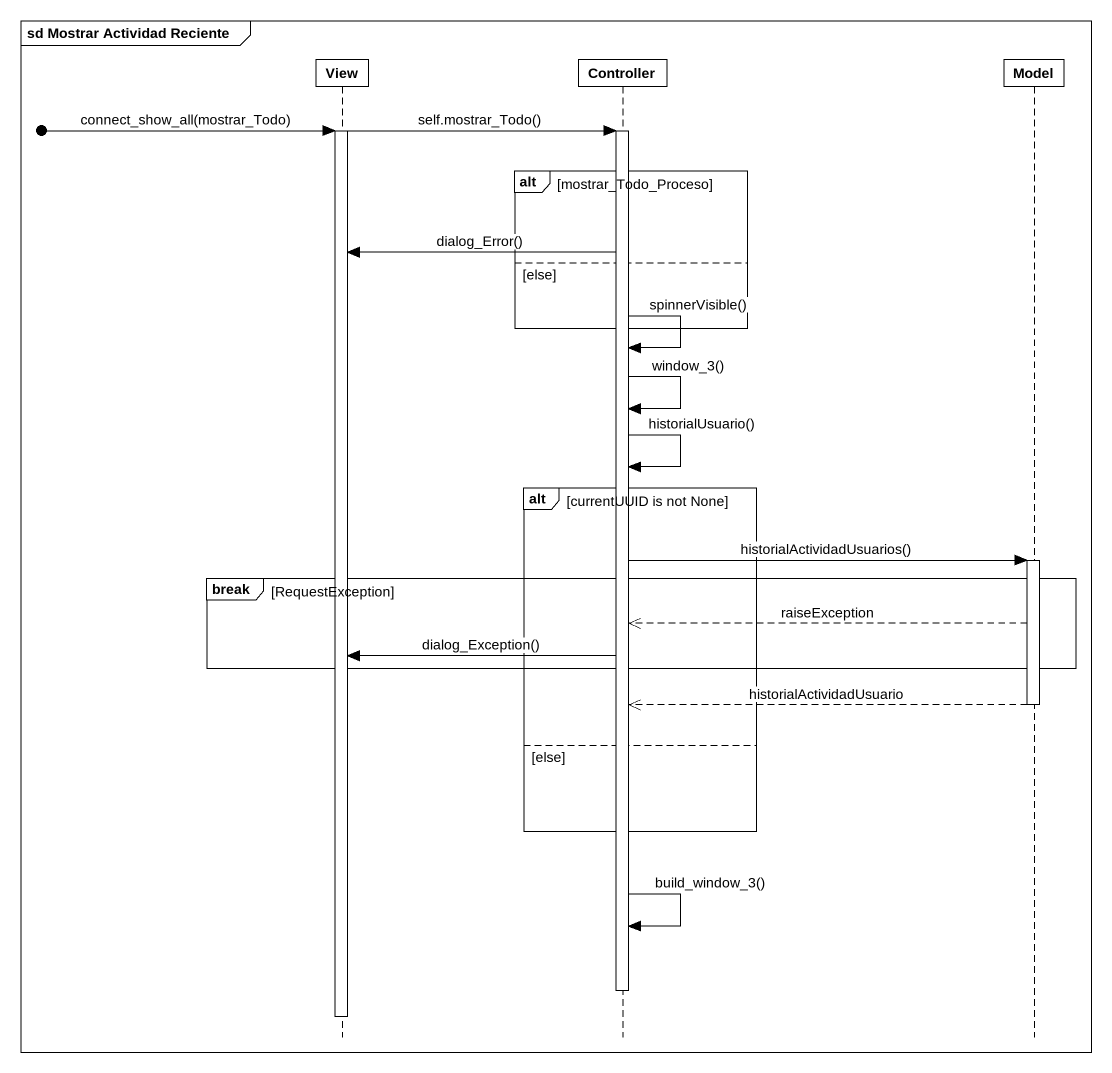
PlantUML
@startuml
mainframe sd Mostrar Actividad Reciente
hide footbox
participant View
participant Controller
participant Model

View -> Controller : self.mostrar_Todo()
[o-> View : connect_show_all(mostrar_Todo)
activate View
activate Controller
alt mostrar_Todo_Proceso
  Controller -> View : dialog_Error()
else else
end
Controller -> Controller : spinnerVisible()
Controller -> Controller : window_3()
Controller -> Controller : historialUsuario()
alt currentUUID is not None
  Controller -> Model : historialActividadUsuarios()
  activate Model
  break RequestException
    Model -->> Controller : raiseException
    Controller -> View : dialog_Exception()
  end
  Model -->> Controller : historialActividadUsuario
  deactivate Model
else else
end
Controller -> Controller : build_window_3()
deactivate Controller
deactivate View
@enduml
